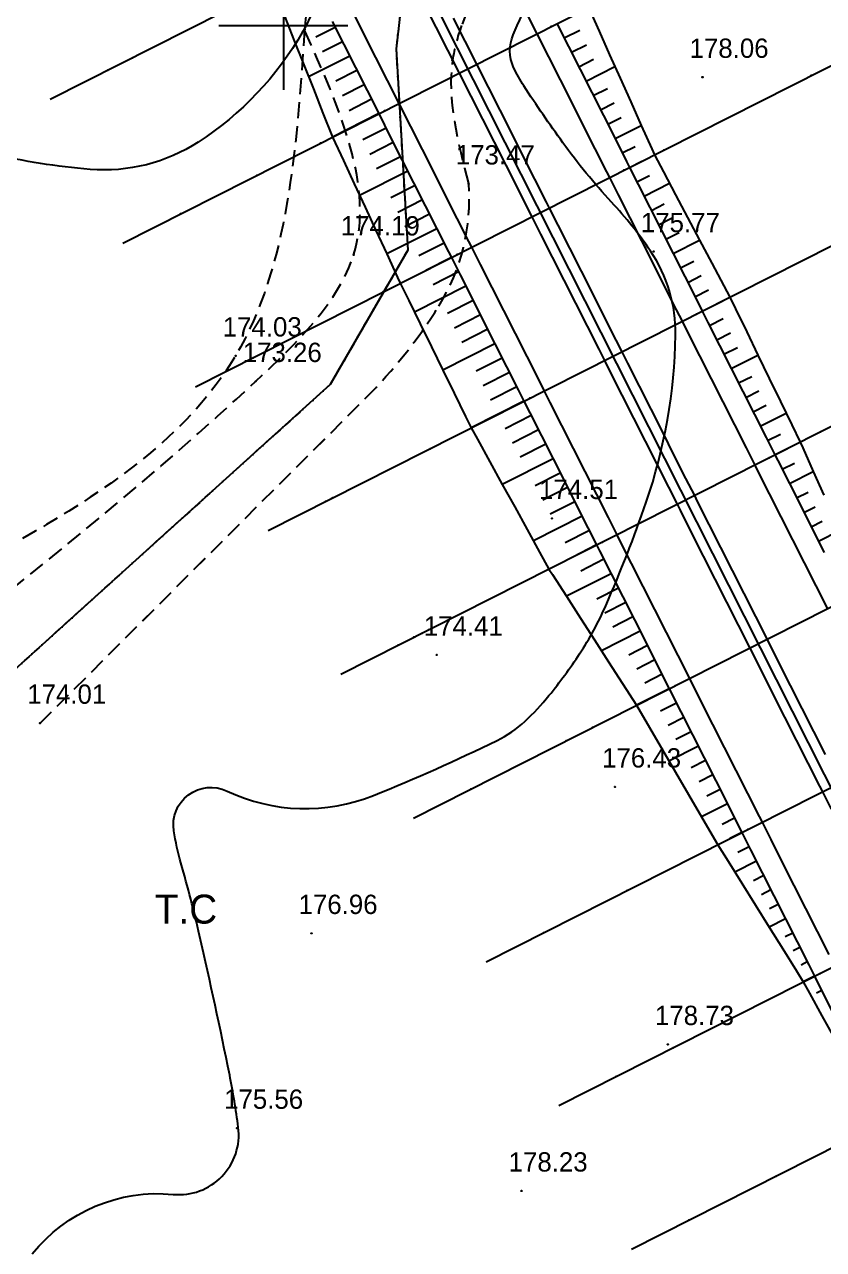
# Model space of a CAD drawing. Extents: x -83928 to -81707, y 15464 to 18601.
# Drawn here: x -83040.2 to -82916.1, y 16810 to 17000.2 of the extents above; entities that cross this region are included whole.
import ezdxf

# ---------------------------------------------------------------- set-up
doc = ezdxf.new("R2010")
doc.units = 0
doc.header["$MEASUREMENT"] = 0
for name, pattern in [('ACAD_ISO03W100', [30, 12, -18]), ('INTERROMPU', [0.75, 0.5, -0.25]), ('TIRETPTx2', [2, 1, -0.5, 0, -0.5])]:
    doc.linetypes.add(name, pattern=pattern)
doc.layers.add('ACCE', color=4, linetype='INTERROMPU', lineweight=25)
for name, color, linetype in [('ALT', 7, 'Continuous'), ('ASSIETTE', 3, 'Continuous'), ('AXE_EN_PLAN', 1, 'Continuous'), ('Carroyage 1', 7, 'Continuous'), ('CHAUSSEE_EXT', 5, 'Continuous'), ('CHAUSSEE_INT', 5, 'Continuous'), ('CNiv_1', 1, 'Continuous'), ('CONST', 7, 'Continuous'), ('ECOULEMENT', 160, 'ACAD_ISO03W100'), ('FONDS_DE_FOSSE', 4, 'Continuous'), ('FOSSES', 3, 'Continuous'), ('LIMITE', 40, 'INTERROMPU'), ('PLATE-FORME', 6, 'Continuous'), ('POINTS', 3, 'Continuous'), ('POINTS_PROFILS', 1, 'Continuous'), ('PROFILS', 7, 'Continuous'), ('Talus', 5, 'Continuous')]:
    doc.layers.add(name, color=color, linetype=linetype)

msp = doc.modelspace()

# ---------------------------------------------------------------- linework, layer by layer
at = {"layer": 'ACCE', "linetype": 'INTERROMPU', "ltscale": 5}
for points, knots in [([(-83062.38, 16836.34, 195.43), (-83065.25, 16829.14, 195.35), (-83068.12, 16821.89, 195.28), (-83071.54, 16809.69, 195.14), (-83072.53, 16804.73, 195.08), (-83072.96, 16797.66, 195), (-83072.96, 16795.54, 194.97), (-83072.68, 16791.71, 194.93), (-83072.46, 16790.01, 194.9), (-83071.79, 16786.62, 194.86), (-83071.35, 16784.94, 194.84), (-83069.76, 16779.95, 194.78), (-83068.32, 16776.69, 194.73), (-83063.01, 16766.86, 194.6), (-83058.18, 16760.6, 194.51), (-83051.34, 16753.2, 194.4), (-83049.68, 16751.5, 194.37), (-83046.32, 16748.23, 194.32), (-83044.62, 16746.65, 194.3), (-83039.49, 16742.03, 194.22), (-83036, 16739.12, 194.18), (-83030.36, 16734.49, 194.1), (-83028.2, 16732.74, 194.08), (-83021.75, 16727.46, 193.99), (-83017.46, 16723.87, 193.94), (-83006.93, 16715.14, 193.8), (-83000.67, 16710.01, 193.72), (-82991.37, 16702.9, 193.6), (-82988.47, 16700.76, 193.57), (-82982.59, 16696.59, 193.5), (-82979.61, 16694.57, 193.46), (-82970.6, 16688.63, 193.37), (-82964.48, 16684.86, 193.3), (-82952.06, 16677.47, 193.17), (-82945.76, 16673.85, 193.11), (-82939.47, 16670.24, 193.05)], [0.340268, 0.340268, 0.340268, 0.340268, 22.090575, 22.090575, 37.032625, 37.032625, 43.465616, 43.465616, 48.670202, 48.670202, 53.874789, 53.874789, 64.283962, 64.283962, 86.228506, 86.228506, 93.052523, 93.052523, 99.87654, 99.87654, 113.524575, 113.524575, 121.940084, 121.940084, 138.771101, 138.771101, 162.910485, 162.910485, 173.661716, 173.661716, 184.412946, 184.412946, 205.915408, 205.915408, 227.647852, 227.647852, 227.647852, 227.647852]), ([(-83059.44, 16835.61, 195.41), (-83062.51, 16827.91, 195.33), (-83065.55, 16820.25, 195.25), (-83068.8, 16808.07, 195.11), (-83069.64, 16803.46, 195.06), (-83069.95, 16796.8, 194.98), (-83069.91, 16794.67, 194.95), (-83069.53, 16790.9, 194.91), (-83069.26, 16789.24, 194.89), (-83068.49, 16785.95, 194.84), (-83068, 16784.3, 194.82), (-83066.24, 16779.41, 194.76), (-83064.69, 16776.19, 194.71), (-83059.03, 16766.51, 194.58), (-83053.97, 16760.31, 194.49), (-83043.19, 16749.2, 194.32), (-83037.5, 16744.31, 194.25), (-83029.5, 16737.72, 194.14), (-83027.27, 16735.91, 194.11), (-83022.11, 16731.7, 194.04), (-83019.2, 16729.28, 194.01), (-83013.36, 16724.43, 193.93), (-83010.44, 16721.99, 193.89), (-83001.63, 16714.74, 193.78), (-82995.71, 16709.97, 193.7), (-82986.92, 16703.4, 193.59), (-82984.17, 16701.42, 193.56), (-82978.6, 16697.56, 193.5), (-82975.79, 16695.67, 193.47), (-82967.26, 16690.13, 193.37), (-82961.46, 16686.59, 193.31), (-82949.76, 16679.66, 193.19), (-82943.86, 16676.27, 193.13), (-82937.96, 16672.88, 193.07)], [0, 0, 0, 0, 23.271761, 23.271761, 37.788358, 37.788358, 44.680007, 44.680007, 50.143404, 50.143404, 55.606802, 55.606802, 66.533596, 66.533596, 89.29283, 89.29283, 112.052063, 112.052063, 120.755352, 120.755352, 132.161263, 132.161263, 143.567173, 143.567173, 166.378995, 166.378995, 176.59449, 176.59449, 186.809984, 186.809984, 207.240973, 207.240973, 227.647852, 227.647852, 227.647852, 227.647852])]:
    msp.add_open_spline(points, degree=3, knots=knots, dxfattribs=at)
at = {"layer": 'ASSIETTE'}
for points in [[(-82952.6, 17002.78), (-82950.97, 16999.13), (-82949.34, 16995.47), (-82947.71, 16991.81), (-82946.07, 16988.16), (-82944.44, 16984.5), (-82942.81, 16980.84), (-82942.4, 16979.93), (-82940.99, 16977.28), (-82939.12, 16973.74), (-82937.24, 16970.21), (-82935.37, 16966.68), (-82933.49, 16963.14), (-82931.61, 16959.61), (-82930.68, 16957.84), (-82929.8, 16956.04), (-82928.06, 16952.44), (-82926.32, 16948.84), (-82924.57, 16945.24), (-82922.83, 16941.64), (-82921.08, 16938.04), (-82919.77, 16935.34), (-82919.36, 16934.43), (-82917.73, 16930.77), (-82916.09, 16927.12)], [(-82999.79, 17001.34), (-82998.31, 16997.61), (-82996.82, 16993.88), (-82995.33, 16990.15), (-82993.85, 16986.42), (-82992.36, 16982.69), (-82990.68, 16979.06), (-82988.99, 16975.43), (-82987.31, 16971.8), (-82985.63, 16968.17), (-82983.94, 16964.54), (-82982.26, 16960.9), (-82981.84, 16960), (-82980.52, 16957.3), (-82978.76, 16953.71), (-82977, 16950.12), (-82975.24, 16946.53), (-82973.48, 16942.93), (-82971.72, 16939.34), (-82970.84, 16937.55), (-82969.87, 16935.79), (-82967.94, 16932.29), (-82966.01, 16928.78), (-82964.08, 16925.28), (-82962.15, 16921.77), (-82960.22, 16918.26), (-82958.77, 16915.63), (-82958.22, 16914.79), (-82956.05, 16911.41), (-82953.88, 16908.02), (-82951.7, 16904.64), (-82949.53, 16901.26), (-82947.36, 16897.87), (-82945.18, 16894.49), (-82943.16, 16891.03), (-82941.14, 16887.57), (-82939.12, 16884.11), (-82937.1, 16880.65), (-82935.08, 16877.18), (-82933.06, 16873.72), (-82932.56, 16872.86), (-82930.96, 16870.3), (-82928.84, 16866.89), (-82926.71, 16863.49), (-82924.59, 16860.08), (-82922.46, 16856.67), (-82920.33, 16853.27), (-82919.27, 16851.56), (-82918.31, 16849.81), (-82916.38, 16846.3), (-82914.45, 16842.79)]]:
    msp.add_lwpolyline(points, dxfattribs=at)
at = {"layer": 'AXE_EN_PLAN'}
msp.add_lwpolyline([(-83020.09, 17089.73), (-82519.61, 16099.44)], dxfattribs=at)
at = {"layer": 'Carroyage 1'}
for p, q in [((-83000, 17010), (-83000, 17000)), ((-83010, 17000), (-82990, 17000)), ((-83010, 17000), (-82990, 17000)), ((-83000, 17000), (-83000, 16990))]:
    msp.add_line(p, q, dxfattribs=at)
at = {"layer": 'CHAUSSEE_EXT'}
for points in [[(-82989.28, 17002.17), (-82987.48, 16998.6), (-82985.67, 16995.03), (-82983.87, 16991.46), (-82982.07, 16987.89), (-82980.26, 16984.32), (-82978.46, 16980.75), (-82976.65, 16977.18), (-82974.85, 16973.61), (-82973.04, 16970.04), (-82971.24, 16966.47), (-82970.79, 16965.58), (-82969.44, 16962.9), (-82967.63, 16959.33), (-82965.83, 16955.76), (-82964.02, 16952.19), (-82962.22, 16948.62), (-82960.41, 16945.05), (-82959.51, 16943.27), (-82958.61, 16941.48), (-82956.81, 16937.91), (-82955, 16934.34), (-82953.2, 16930.77), (-82951.39, 16927.2), (-82949.59, 16923.63), (-82948.24, 16920.96), (-82947.79, 16920.06), (-82945.98, 16916.49), (-82944.18, 16912.92), (-82942.37, 16909.35), (-82940.57, 16905.78), (-82938.76, 16902.21), (-82936.96, 16898.64), (-82935.16, 16895.07), (-82933.35, 16891.5), (-82931.55, 16887.93), (-82929.74, 16884.36), (-82927.94, 16880.79), (-82926.13, 16877.22), (-82925.68, 16876.33), (-82924.33, 16873.65), (-82922.53, 16870.08), (-82920.72, 16866.51), (-82918.92, 16862.94), (-82917.11, 16859.37), (-82915.31, 16855.8)], [(-82962.45, 17002.29), (-82960.65, 16998.72), (-82958.84, 16995.15), (-82957.04, 16991.58), (-82955.23, 16988.01), (-82953.43, 16984.44), (-82951.62, 16980.87), (-82949.82, 16977.3), (-82949.37, 16976.41), (-82948.02, 16973.73), (-82946.21, 16970.16), (-82944.41, 16966.59), (-82942.6, 16963.02), (-82940.8, 16959.45), (-82938.99, 16955.88), (-82938.09, 16954.09), (-82937.19, 16952.31), (-82935.39, 16948.74), (-82933.58, 16945.17), (-82931.78, 16941.6), (-82929.97, 16938.03), (-82928.17, 16934.46), (-82926.82, 16931.78), (-82926.37, 16930.89), (-82924.56, 16927.32), (-82922.76, 16923.75), (-82920.95, 16920.18), (-82919.15, 16916.61), (-82917.34, 16913.04), (-82915.54, 16909.47)]]:
    msp.add_lwpolyline(points, dxfattribs=at)
at = {"layer": 'CHAUSSEE_INT'}
for points in [[(-82978.11, 17003.34), (-82976.3, 16999.77), (-82974.5, 16996.2), (-82972.69, 16992.63), (-82970.89, 16989.06), (-82969.09, 16985.49), (-82967.28, 16981.92), (-82965.48, 16978.35), (-82963.67, 16974.78), (-82961.87, 16971.21), (-82961.42, 16970.32), (-82960.06, 16967.64), (-82958.26, 16964.07), (-82956.46, 16960.5), (-82954.65, 16956.93), (-82952.85, 16953.36), (-82951.04, 16949.79), (-82950.14, 16948.01), (-82949.24, 16946.22), (-82947.44, 16942.65), (-82945.63, 16939.08), (-82943.83, 16935.51), (-82942.02, 16931.94), (-82940.22, 16928.37), (-82938.87, 16925.69), (-82938.41, 16924.8), (-82936.61, 16921.23), (-82934.81, 16917.66), (-82933, 16914.09), (-82931.2, 16910.52), (-82929.39, 16906.95), (-82927.59, 16903.38), (-82925.78, 16899.81), (-82923.98, 16896.24), (-82922.18, 16892.67), (-82920.37, 16889.1), (-82918.57, 16885.53), (-82916.76, 16881.96), (-82916.31, 16881.07), (-82914.96, 16878.39)], [(-82973.63, 17001.12), (-82971.82, 16997.55), (-82970.02, 16993.98), (-82968.21, 16990.41), (-82966.41, 16986.84), (-82964.6, 16983.27), (-82962.8, 16979.7), (-82961, 16976.13), (-82959.19, 16972.56), (-82958.74, 16971.67), (-82957.39, 16968.99), (-82955.58, 16965.42), (-82953.78, 16961.85), (-82951.97, 16958.28), (-82950.17, 16954.71), (-82948.37, 16951.14), (-82947.46, 16949.36), (-82946.56, 16947.57), (-82944.76, 16944), (-82942.95, 16940.43), (-82941.15, 16936.86), (-82939.35, 16933.29), (-82937.54, 16929.72), (-82936.19, 16927.05), (-82935.74, 16926.15), (-82933.93, 16922.58), (-82932.13, 16919.01), (-82930.32, 16915.44), (-82928.52, 16911.87), (-82926.72, 16908.3), (-82924.91, 16904.73), (-82923.11, 16901.16), (-82921.3, 16897.59), (-82919.5, 16894.02), (-82917.69, 16890.45), (-82915.89, 16886.88)]]:
    msp.add_lwpolyline(points, dxfattribs=at)
at = {"layer": 'CNiv_1', "elevation": 175}
for points in [[(-82999.46, 17023.57, -0.306337), (-82996.46, 17000, -0.119435)], [(-82963.7, 17000, -0.05581), (-82956, 17013, -0.078635)], [(-82996.46, 17000, -0.013401), (-82997, 16999, -0.119435), (-83013.23, 16981.89, -0.164955), (-83030, 16977.67, -0.076859), (-83060.06, 16984.81, -0.036001), (-83090.8, 17000, -0.01868)], [(-83039, 16809.33, -0.253491), (-83017.09, 16818.59, 0.481326), (-83007, 16829, 0.017996), (-83008.33, 16837.11, 0.006674), (-83013, 16858.75, 0.01285), (-83015.9, 16870.02, -0.029356), (-83017, 16875, -0.604253), (-83008.74, 16881.19, 0.209606), (-82986, 16880.5, 0.018075), (-82966.8, 16889.05, 0.073289), (-82962.5, 16892, 0.035651), (-82958.76, 16896, 0.024216), (-82954, 16902.5, 0.042377), (-82949.94, 16909.95, 0.020833), (-82943.67, 16926, 0.078625), (-82939.11, 16951.94, 0.154701), (-82943, 16965, 0.037939), (-82949.04, 16972.58, -0.030828), (-82956.6, 16981.8, -0.011546), (-82962.66, 16990.62, -0.037619), (-82964.25, 16993.5, -0.210246), (-82964.32, 16998.57, -0.005736), (-82963.7, 17000)]]:
    msp.add_lwpolyline(points, format="xyb", dxfattribs=at)
at = {"layer": 'ECOULEMENT', "linetype": 'ByBlock', "extrusion": (0.000932032, -0.005533, 0.999984)}
for p, q in [((-82970.8, 17097.99, 199.76), (-82982.08, 17000, 199.23)), ((-82982.08, 17000, 199.23), (-82982.5, 16996.36, 199.21)), ((-82996.7, 16999.37, 197.19), (-82996.71, 16999.32, 197.19)), ((-82996.7, 16999.37, 197.19), (-82996.71, 16999.32, 197.19)), ((-82996.7, 16999.37, 197.19), (-82996.71, 16999.32, 197.19)), ((-82996.7, 16999.37, 197.19), (-82996.71, 16999.32, 197.19)), ((-82982.5, 16996.36, 199.21), (-82980.68, 16965.15, 199.03)), ((-82980.68, 16965.15, 199.03), (-82992.72, 16944.29, 198.93)), ((-83007.4, 16948.77, 196.61), (-83007.42, 16948.72, 196.61)), ((-83007.4, 16948.77, 196.61), (-83007.42, 16948.72, 196.61)), ((-82992.72, 16944.29, 198.93), (-83041.74, 16900.01, 198.73))]:
    msp.add_line(p, q, dxfattribs=at)
at = {"layer": 'ECOULEMENT', "linetype": 'TIRETPTx2', "extrusion": (0.000932032, -0.005533, 0.999984), "elevation": 27.82}
for points in [[(-82964.78, 17325.74), (-82953.56, 17251.65), (-82961.22, 17202.48), (-82970.95, 17098.41), (-82982.23, 17000.41)], [(-82982.23, 17000.41), (-82982.65, 16996.78), (-82980.83, 16965.57), (-82992.87, 16944.7), (-83041.89, 16900.43)]]:
    msp.add_lwpolyline(points, dxfattribs=at)
at = {"layer": 'FONDS_DE_FOSSE'}
for points in [[(-82952.6, 17002.78), (-82950.97, 16999.13), (-82949.34, 16995.47), (-82947.71, 16991.81), (-82946.07, 16988.16), (-82944.44, 16984.5), (-82942.81, 16980.84), (-82942.4, 16979.93), (-82940.99, 16977.28), (-82939.12, 16973.74), (-82937.24, 16970.21), (-82935.37, 16966.68), (-82933.49, 16963.14), (-82931.61, 16959.61), (-82930.68, 16957.84), (-82929.8, 16956.04), (-82928.06, 16952.44), (-82926.32, 16948.84), (-82924.57, 16945.24), (-82922.83, 16941.64), (-82921.08, 16938.04), (-82919.77, 16935.34), (-82919.36, 16934.43), (-82917.73, 16930.77), (-82916.09, 16927.12)], [(-82999.79, 17001.34), (-82998.31, 16997.61), (-82996.82, 16993.88), (-82995.33, 16990.15), (-82993.85, 16986.42), (-82992.36, 16982.69), (-82990.68, 16979.06), (-82988.99, 16975.43), (-82987.31, 16971.8), (-82985.63, 16968.17), (-82983.94, 16964.54), (-82982.26, 16960.9), (-82981.84, 16960), (-82980.52, 16957.3), (-82978.76, 16953.71), (-82977, 16950.12), (-82975.24, 16946.53), (-82973.48, 16942.93), (-82971.72, 16939.34), (-82970.84, 16937.55), (-82969.87, 16935.79), (-82967.94, 16932.29), (-82966.01, 16928.78), (-82964.08, 16925.28), (-82962.15, 16921.77), (-82960.22, 16918.26), (-82958.77, 16915.63), (-82958.22, 16914.79), (-82956.05, 16911.41), (-82953.88, 16908.02), (-82951.7, 16904.64), (-82949.53, 16901.26), (-82947.36, 16897.87), (-82945.18, 16894.49), (-82943.16, 16891.03), (-82941.14, 16887.57), (-82939.12, 16884.11), (-82937.1, 16880.65), (-82935.08, 16877.18), (-82933.06, 16873.72), (-82932.56, 16872.86), (-82930.96, 16870.3), (-82928.84, 16866.89), (-82926.71, 16863.49), (-82924.59, 16860.08), (-82922.46, 16856.67), (-82920.33, 16853.27), (-82919.27, 16851.56), (-82918.31, 16849.81), (-82916.38, 16846.3), (-82914.45, 16842.79)]]:
    msp.add_lwpolyline(points, dxfattribs=at)
at = {"layer": 'FOSSES'}
for points in [[(-82952.6, 17002.78), (-82950.97, 16999.13), (-82949.34, 16995.47), (-82947.71, 16991.81), (-82946.07, 16988.16), (-82944.44, 16984.5), (-82942.81, 16980.84), (-82942.4, 16979.93), (-82940.99, 16977.28), (-82939.12, 16973.74), (-82937.24, 16970.21), (-82935.37, 16966.68), (-82933.49, 16963.14), (-82931.61, 16959.61), (-82930.68, 16957.84), (-82929.8, 16956.04), (-82928.06, 16952.44), (-82926.32, 16948.84), (-82924.57, 16945.24), (-82922.83, 16941.64), (-82921.08, 16938.04), (-82919.77, 16935.34), (-82919.36, 16934.43), (-82917.73, 16930.77), (-82916.09, 16927.12)], [(-82999.79, 17001.34), (-82998.31, 16997.61), (-82996.82, 16993.88), (-82995.33, 16990.15), (-82993.85, 16986.42), (-82992.36, 16982.69), (-82990.68, 16979.06), (-82988.99, 16975.43), (-82987.31, 16971.8), (-82985.63, 16968.17), (-82983.94, 16964.54), (-82982.26, 16960.9), (-82981.84, 16960), (-82980.52, 16957.3), (-82978.76, 16953.71), (-82977, 16950.12), (-82975.24, 16946.53), (-82973.48, 16942.93), (-82971.72, 16939.34), (-82970.84, 16937.55), (-82969.87, 16935.79), (-82967.94, 16932.29), (-82966.01, 16928.78), (-82964.08, 16925.28), (-82962.15, 16921.77), (-82960.22, 16918.26), (-82958.77, 16915.63), (-82958.22, 16914.79), (-82956.05, 16911.41), (-82953.88, 16908.02), (-82951.7, 16904.64), (-82949.53, 16901.26), (-82947.36, 16897.87), (-82945.18, 16894.49), (-82943.16, 16891.03), (-82941.14, 16887.57), (-82939.12, 16884.11), (-82937.1, 16880.65), (-82935.08, 16877.18), (-82933.06, 16873.72), (-82932.56, 16872.86), (-82930.96, 16870.3), (-82928.84, 16866.89), (-82926.71, 16863.49), (-82924.59, 16860.08), (-82922.46, 16856.67), (-82920.33, 16853.27), (-82919.27, 16851.56), (-82918.31, 16849.81), (-82916.38, 16846.3), (-82914.45, 16842.79)]]:
    msp.add_lwpolyline(points, dxfattribs=at)
at = {"layer": 'LIMITE', "linetype": 'INTERROMPU', "ltscale": 5, "extrusion": (0.000932032, -0.005533, 0.999984)}
for p, q in [((-82982.13, 17162.06, 199.1), (-82996.7, 16999.37, 197.19)), ((-82982.13, 17162.06, 199.1), (-82996.7, 16999.37, 197.19)), ((-82996.64, 17000, 197.19), (-82996.7, 16999.37, 197.19)), ((-82996.64, 17000, 197.19), (-82996.7, 16999.37, 197.19)), ((-83037.76, 16891.71, 196.02), (-82987.2, 16942.19, 196.25))]:
    msp.add_line(p, q, dxfattribs=at)
at = {"layer": 'LIMITE', "linetype": 'INTERROMPU', "ltscale": 5, "extrusion": (0.000932032, -0.005533, 0.999984), "elevation": 25.16}
msp.add_lwpolyline([(-83037.91, 16892.11), (-82987.35, 16942.59, 0.057431), (-82976.03, 16956.83, 0.15943), (-82971.37, 16975.82, 1.319682)], format="xyb", dxfattribs=at)
at = {"layer": 'LIMITE', "linetype": 'INTERROMPU', "ltscale": 5, "extrusion": (0.000932032, -0.005533, 0.999984)}
for centre, radius, start, end in [((-83002.72, 16973.44, 25.16), 31.44, 328.1025, 4.3363), ((-83043.49, 16998.82, 25.16), 79.46, 314.9548, 328.1025)]:
    msp.add_arc(centre, radius, start, end, dxfattribs=at)
at = {"layer": 'LIMITE', "linetype": 'INTERROMPU', "ltscale": 5}
for points, knots in [([(-82952.47, 17202.4, 199.49), (-82955.97, 17151.31, 198.92), (-82960.09, 17091.22, 198.26), (-82959.06, 17021.42, 197.29), (-82969.8, 17006.91, 197.27), (-82972.33, 17000, 197.16)], [0, 0, 0, 0, 154.901533, 182.17592, 204.739483, 204.739483, 204.739483, 204.739483]), ([(-82952.47, 17202.4, 199.49), (-82955.97, 17151.31, 198.92), (-82960.09, 17091.22, 198.26), (-82959.06, 17021.42, 197.29), (-82969.8, 17006.91, 197.27), (-82972.33, 17000, 197.16)], [0, 0, 0, 0, 154.901533, 182.17592, 204.739483, 204.739483, 204.739483, 204.739483]), ([(-82972.33, 17000, 197.16), (-82972.97, 16998.23, 197.14), (-82975.12, 16990.44, 196.99), (-82972.92, 16981.96, 196.67), (-82971.22, 16975.42, 196.42)], [204.739483, 204.739483, 204.739483, 204.739483, 210.510415, 229.880548, 229.880548, 229.880548, 229.880548]), ([(-82972.33, 17000, 197.16), (-82972.97, 16998.23, 197.14), (-82975.12, 16990.44, 196.99), (-82972.92, 16981.96, 196.67), (-82971.22, 16975.42, 196.42)], [204.739483, 204.739483, 204.739483, 204.739483, 210.510415, 229.880548, 229.880548, 229.880548, 229.880548])]:
    msp.add_open_spline(points, degree=3, knots=knots, dxfattribs=at)
for points in [[(-82996.71, 16999.32, 197.19), (-83007.4, 16948.77, 196.61), (-83056.73, 16911.74, 196.32)], [(-82996.71, 16999.32, 197.19), (-83007.4, 16948.77, 196.61), (-83056.73, 16911.74, 196.32)], [(-83050.98, 16905.46, 196.23), (-83004.31, 16944.76, 196.55), (-82989.08, 16964.4, 196.74), (-82996.71, 16999.32, 197.19)], [(-83050.98, 16905.46, 196.23), (-83004.31, 16944.76, 196.55), (-82989.08, 16964.4, 196.74), (-82996.71, 16999.32, 197.19)]]:
    msp.add_spline(points, degree=3, dxfattribs=at)
at = {"layer": 'PLATE-FORME'}
for points in [[(-82992.41, 17000.6), (-82990.6, 16997.03), (-82988.8, 16993.46), (-82986.99, 16989.89), (-82985.19, 16986.32), (-82983.39, 16982.75), (-82981.58, 16979.18), (-82979.78, 16975.61), (-82977.97, 16972.04), (-82976.17, 16968.47), (-82974.36, 16964.9), (-82973.91, 16964), (-82972.56, 16961.33), (-82970.76, 16957.76), (-82968.95, 16954.19), (-82967.15, 16950.62), (-82965.34, 16947.05), (-82963.54, 16943.48), (-82962.64, 16941.69), (-82961.73, 16939.91), (-82959.93, 16936.34), (-82958.13, 16932.77), (-82956.32, 16929.2), (-82954.52, 16925.63), (-82952.71, 16922.06), (-82951.36, 16919.38), (-82950.91, 16918.49), (-82949.1, 16914.92), (-82947.3, 16911.35), (-82945.5, 16907.78), (-82943.69, 16904.21), (-82941.89, 16900.64), (-82940.08, 16897.07), (-82938.28, 16893.5), (-82936.48, 16889.93), (-82934.67, 16886.36), (-82932.87, 16882.79), (-82931.06, 16879.22), (-82929.26, 16875.65), (-82928.81, 16874.75), (-82927.45, 16872.08), (-82925.65, 16868.51), (-82923.85, 16864.94), (-82922.04, 16861.37), (-82920.24, 16857.8), (-82918.43, 16854.23), (-82917.53, 16852.44), (-82916.63, 16850.66), (-82914.82, 16847.09)], [(-82957.52, 17000.3), (-82955.72, 16996.73), (-82953.91, 16993.16), (-82952.11, 16989.59), (-82950.3, 16986.02), (-82948.5, 16982.45), (-82946.7, 16978.88), (-82946.25, 16977.99), (-82944.89, 16975.31), (-82943.09, 16971.74), (-82941.28, 16968.17), (-82939.48, 16964.6), (-82937.68, 16961.03), (-82935.87, 16957.46), (-82934.97, 16955.67), (-82934.07, 16953.89), (-82932.26, 16950.32), (-82930.46, 16946.75), (-82928.65, 16943.18), (-82926.85, 16939.61), (-82925.05, 16936.04), (-82923.69, 16933.36), (-82923.24, 16932.47), (-82921.44, 16928.9), (-82919.63, 16925.33), (-82917.83, 16921.76), (-82916.02, 16918.19)]]:
    msp.add_lwpolyline(points, dxfattribs=at)
at = {"layer": 'POINTS', "extrusion": (0.002059, -0.012217, 0.999923)}
for centre in [(-82996.93, 16998.42, -182.42), (-82996.93, 16998.42, -182.42), (-82973.96, 16993.67, -182.42), (-82935.16, 16991.02, -182.42), (-82971.45, 16974.47, -182.42), (-82989.31, 16963.45, -182.42), (-82942.72, 16963.96, -182.42), (-83007.64, 16947.77, -182.42), (-83004.53, 16943.81, -182.42), (-82958.53, 16922.54, -182.42), (-82976.42, 16901.34, -182.42), (-83037.99, 16890.76, -182.42), (-82948.74, 16880.86, -182.42), (-82995.86, 16858.13, -182.42), (-82940.53, 16840.89, -182.42), (-83007.42, 16827.89, -182.42), (-82963.25, 16818.15, -182.42)]:
    msp.add_circle(centre, 0.05, dxfattribs=at)
at = {"layer": 'POINTS_PROFILS'}
for p in [(-82958.41, 16999.85), (-82960.65, 16998.72), (-83023.4, 16995.01), (-82970.02, 16993.98), (-83027.26, 16993.07), (-82972.69, 16992.63), (-82971.36, 16993.31), (-82918.05, 16992.23), (-82985.19, 16986.32), (-82984.3, 16986.77), (-82982.07, 16987.89), (-82992.36, 16982.69), (-82994.21, 16981.76), (-82940.93, 16980.67), (-82942.4, 16979.93), (-82947.14, 16977.53), (-82946.25, 16977.99), (-83004.13, 16976.74), (-82949.37, 16976.41), (-82958.74, 16971.67), (-83015.98, 16970.75), (-82961.42, 16970.32), (-82960.08, 16970.99), (-82970.79, 16965.58), (-82973.91, 16964), (-82973.02, 16964.45), (-82981.84, 16960), (-82984.49, 16958.66), (-82930.68, 16957.84), (-82938.09, 16954.09), (-82935.86, 16955.22), (-82934.97, 16955.67), (-83004.7, 16948.44), (-82948.8, 16948.68), (-82947.46, 16949.36), (-82950.14, 16948.01), (-82959.51, 16943.27), (-82962.64, 16941.69), (-82961.74, 16942.14), (-82970.84, 16937.55), (-82916.58, 16936.95), (-82919.77, 16935.34), (-82977.21, 16934.32), (-82923.69, 16933.36), (-82926.82, 16931.78), (-82924.59, 16932.91), (-82993.43, 16926.13), (-82992.51, 16926.59), (-82992.34, 16926.68), (-82938.87, 16925.69), (-82937.53, 16926.37), (-82936.19, 16927.05), (-82950.47, 16919.83), (-82948.24, 16920.96), (-82951.36, 16919.38), (-82958.77, 16915.63), (-82979.72, 16905.05), (-82978.45, 16905.69), (-82977.44, 16906.2), (-82924.91, 16904.73), (-82982.15, 16903.82), (-82927.59, 16903.38), (-82926.25, 16904.06), (-82940.08, 16897.07), (-82939.19, 16897.52), (-82936.96, 16898.64), (-82945.18, 16894.49), (-82951.98, 16891.06), (-82956.11, 16888.97), (-82970.87, 16881.5), (-82916.31, 16881.07), (-82925.68, 16876.33), (-82928.81, 16874.75), (-82927.91, 16875.2), (-82932.56, 16872.86), (-82946.6, 16865.76), (-82959.6, 16859.19), (-82919.27, 16851.56), (-82917.53, 16852.44), (-82916.64, 16852.89), (-82931.42, 16845.42), (-82939.49, 16841.34), (-82948.32, 16836.88), (-82923.51, 16821.41), (-82937.05, 16814.57)]:
    msp.add_point(p, dxfattribs=at)
at = {"layer": 'PROFILS'}
for points in [[(-83036.18, 16988.56), (-82929.08, 17042.68)], [(-83024.91, 16966.24), (-82917.81, 17020.37)], [(-83013.63, 16943.93), (-82906.53, 16998.06)], [(-83002.35, 16921.62), (-82895.25, 16975.75)], [(-82991.08, 16899.31), (-82883.98, 16953.43)], [(-82979.8, 16876.99), (-82872.7, 16931.12)], [(-82968.52, 16854.68), (-82861.42, 16908.81)], [(-82957.25, 16832.37), (-82850.15, 16886.5)], [(-82945.97, 16810.06), (-82838.87, 16864.18)]]:
    msp.add_lwpolyline(points, dxfattribs=at)
at = {"layer": 'Talus'}
for points in [[(-82991.96, 16999.7), (-82994.95, 16998.19)], [(-82956.39, 16998.07), (-82953.99, 16999.28)], [(-82990.83, 16997.47), (-82993.92, 16995.91)], [(-82955.27, 16995.84), (-82952.91, 16997.02)], [(-82989.7, 16995.24), (-82996.08, 16992.02)], [(-82954.14, 16993.6), (-82951.84, 16994.77)], [(-82988.57, 16993.01), (-82991.86, 16991.35)], [(-82953.01, 16991.37), (-82948.52, 16993.64)], [(-82987.44, 16990.78), (-82990.83, 16989.07)], [(-82951.88, 16989.14), (-82949.69, 16990.25)], [(-82986.32, 16988.55), (-82989.8, 16986.78)], [(-82985.19, 16986.32), (-82992.36, 16982.69)], [(-82950.76, 16986.91), (-82948.62, 16987.99)], [(-82949.63, 16984.68), (-82947.55, 16985.73)], [(-82948.5, 16982.45), (-82944.44, 16984.5)], [(-82984.06, 16984.08), (-82987.68, 16982.25)], [(-82982.93, 16981.85), (-82986.59, 16980)], [(-82947.37, 16980.22), (-82945.4, 16981.22)], [(-82981.81, 16979.62), (-82985.51, 16977.75)], [(-82946.25, 16977.99), (-82944.32, 16978.96)], [(-82980.68, 16977.39), (-82988.15, 16973.61)], [(-82979.55, 16975.16), (-82983.33, 16973.25)], [(-82945.12, 16975.75), (-82943.17, 16976.74)], [(-82943.99, 16973.52), (-82940.06, 16975.51)], [(-82978.42, 16972.93), (-82982.24, 16971)], [(-82942.86, 16971.29), (-82940.87, 16972.3)], [(-82977.3, 16970.7), (-82981.15, 16968.75)], [(-82941.73, 16969.06), (-82939.72, 16970.08)], [(-82976.17, 16968.47), (-82983.94, 16964.54)], [(-82940.61, 16966.83), (-82938.57, 16967.86)], [(-82975.04, 16966.23), (-82978.97, 16964.25)], [(-82939.48, 16964.6), (-82935.37, 16966.68)], [(-82973.91, 16964), (-82977.88, 16962)], [(-82972.79, 16961.77), (-82976.76, 16959.76)], [(-82938.35, 16962.37), (-82936.27, 16963.42)], [(-82937.22, 16960.14), (-82935.12, 16961.2)], [(-82971.66, 16959.54), (-82979.64, 16955.51)], [(-82936.1, 16957.9), (-82933.97, 16958.98)], [(-82934.97, 16955.67), (-82930.68, 16957.84)], [(-82970.53, 16957.31), (-82974.53, 16955.29)], [(-82969.4, 16955.08), (-82973.42, 16953.05)], [(-82933.84, 16953.44), (-82931.71, 16954.52)], [(-82968.27, 16952.85), (-82972.31, 16950.81)], [(-82932.71, 16951.21), (-82930.6, 16952.28)], [(-82967.15, 16950.62), (-82975.24, 16946.53)], [(-82966.02, 16948.38), (-82970.08, 16946.33)], [(-82931.59, 16948.98), (-82929.5, 16950.04)], [(-82930.46, 16946.75), (-82926.32, 16948.84)], [(-82964.89, 16946.15), (-82968.96, 16944.09)], [(-82929.33, 16944.52), (-82927.28, 16945.55)], [(-82963.76, 16943.92), (-82967.85, 16941.86)], [(-82928.2, 16942.29), (-82926.17, 16943.31)], [(-82962.64, 16941.69), (-82970.84, 16937.55)], [(-82927.08, 16940.05), (-82925.06, 16941.07)], [(-82961.51, 16939.46), (-82965.57, 16937.41)], [(-82925.95, 16937.82), (-82921.95, 16939.84)], [(-82960.38, 16937.23), (-82964.4, 16935.2)], [(-82959.25, 16935), (-82963.23, 16932.98)], [(-82924.82, 16935.59), (-82922.84, 16936.59)], [(-82923.69, 16933.36), (-82921.73, 16934.35)], [(-82958.13, 16932.77), (-82966.01, 16928.78)], [(-82922.57, 16931.13), (-82920.66, 16932.09)], [(-82957, 16930.53), (-82960.9, 16928.56)], [(-82921.44, 16928.9), (-82917.73, 16930.77)], [(-82955.87, 16928.3), (-82959.73, 16926.35)], [(-82920.31, 16926.67), (-82918.51, 16927.58)], [(-82954.74, 16926.07), (-82958.57, 16924.14)], [(-82953.62, 16923.84), (-82961.18, 16920.02)], [(-82919.18, 16924.44), (-82917.43, 16925.32)], [(-82918.05, 16922.2), (-82916.35, 16923.06)], [(-82952.49, 16921.61), (-82956.23, 16919.72)], [(-82916.93, 16919.97), (-82913.63, 16921.64)], [(-82951.36, 16919.38), (-82955.06, 16917.51)], [(-82950.23, 16917.15), (-82953.82, 16915.33)], [(-82949.1, 16914.92), (-82956.05, 16911.41)], [(-82947.98, 16912.68), (-82951.33, 16910.99)], [(-82946.85, 16910.45), (-82950.09, 16908.81)], [(-82945.72, 16908.22), (-82948.85, 16906.64)], [(-82944.59, 16905.99), (-82950.62, 16902.95)], [(-82943.47, 16903.76), (-82946.36, 16902.3)], [(-82942.34, 16901.53), (-82945.12, 16900.12)], [(-82941.21, 16899.3), (-82943.88, 16897.95)], [(-82940.08, 16897.07), (-82945.18, 16894.49)], [(-82938.96, 16894.83), (-82941.44, 16893.58)], [(-82937.83, 16892.6), (-82940.24, 16891.38)], [(-82936.7, 16890.37), (-82939.05, 16889.19)], [(-82935.57, 16888.14), (-82940.13, 16885.84)], [(-82934.45, 16885.91), (-82936.66, 16884.79)], [(-82933.32, 16883.68), (-82935.46, 16882.59)], [(-82932.19, 16881.45), (-82934.27, 16880.4)], [(-82931.06, 16879.22), (-82935.08, 16877.18)], [(-82929.93, 16876.98), (-82931.88, 16876)], [(-82928.81, 16874.75), (-82930.68, 16873.81)], [(-82927.68, 16872.52), (-82929.45, 16871.63)], [(-82926.55, 16870.29), (-82929.9, 16868.6)], [(-82925.42, 16868.06), (-82927, 16867.26)], [(-82924.3, 16865.83), (-82925.77, 16865.08)], [(-82923.17, 16863.6), (-82924.54, 16862.9)], [(-82922.04, 16861.37), (-82924.59, 16860.08)], [(-82920.91, 16859.13), (-82922.09, 16858.54)], [(-82919.79, 16856.9), (-82920.86, 16856.36)], [(-82918.66, 16854.67), (-82919.63, 16854.18)], [(-82917.53, 16852.44), (-82919.27, 16851.56)], [(-82916.4, 16850.21), (-82917.23, 16849.79)]]:
    msp.add_lwpolyline(points, dxfattribs=at)

# ---------------------------------------------------------------- texts
at = {"layer": 'ALT', "extrusion": (0.002059, -0.012217, 0.999923)}
for s, p in [('178.06', (-82937.16, 16994.02, -182.42)), ('173.47', (-82973.45, 16977.47, -182.42)), ('174.19', (-82991.31, 16966.45, -182.42)), ('175.77', (-82944.72, 16966.96, -182.42)), ('174.03', (-83009.64, 16950.77, -182.42)), ('173.26', (-83006.53, 16946.81, -182.42)), ('174.51', (-82960.53, 16925.54, -182.42)), ('174.41', (-82978.42, 16904.34, -182.42)), ('174.01', (-83039.99, 16893.76, -182.42)), ('176.43', (-82950.74, 16883.86, -182.42)), ('176.96', (-82997.86, 16861.13, -182.42)), ('178.73', (-82942.53, 16843.89, -182.42)), ('175.56', (-83009.42, 16830.89, -182.42)), ('178.23', (-82965.25, 16821.15, -182.42))]:
    msp.add_text(s, height=3, rotation=359.9958, dxfattribs=at).set_placement(p)
at = {"layer": 'CONST', "linetype": 'ByBlock', "extrusion": (0.000932032, -0.005533, 0.999984)}
msp.add_text('T.C', height=4.5, rotation=0.0032, dxfattribs=at).set_placement((-83019.93, 16859.97, -162.28))

doc.saveas('drawing.dxf')
